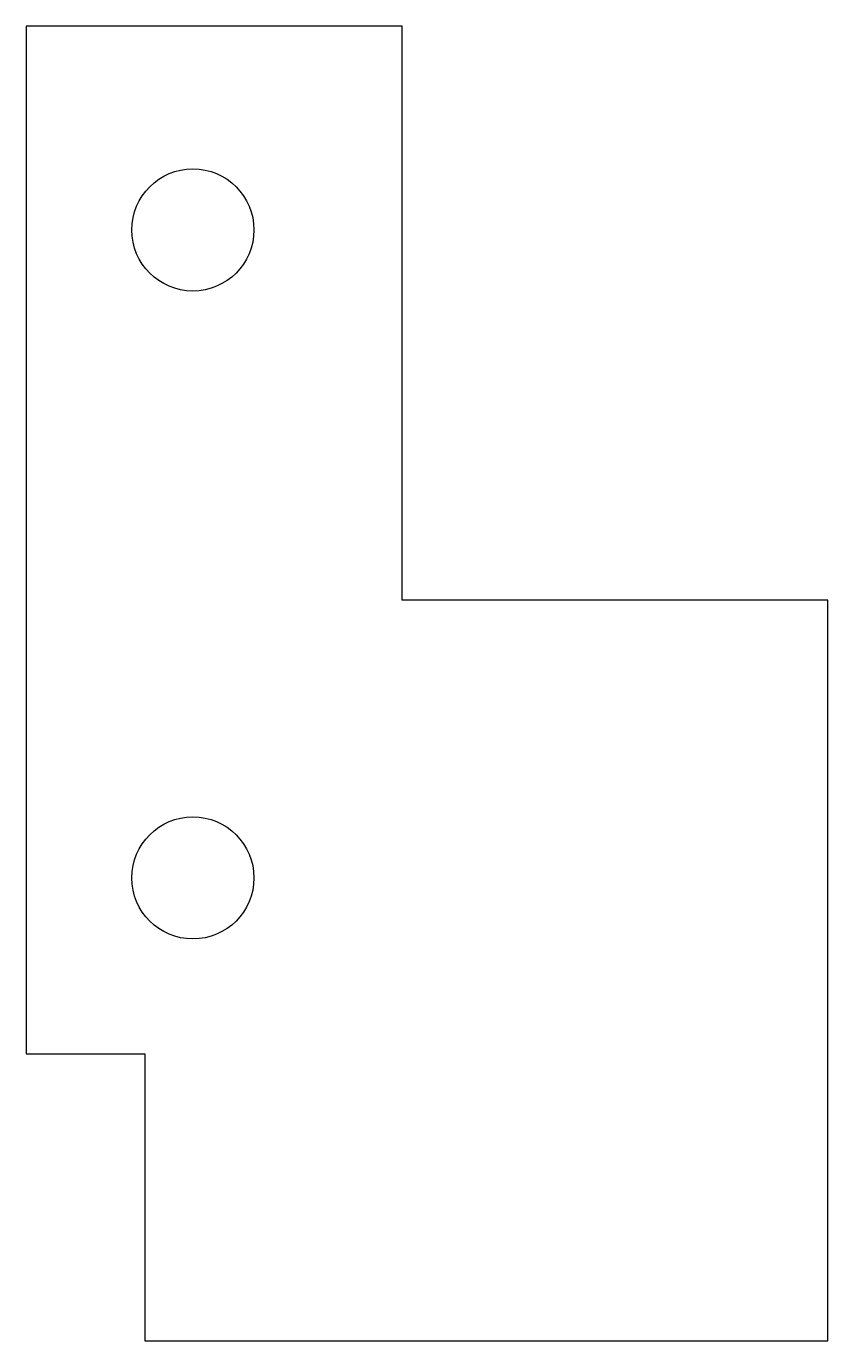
# Model space of a CAD drawing. Header units: millimetres. Extents: x 0 to 43.3, y 0 to 71.
import ezdxf

# ---------------------------------------------------------------- set-up
doc = ezdxf.new("R2010")
doc.units = ezdxf.units.MM
doc.layers.add('CLEARANCE_D6p6_THROUGH', color=1, linetype='Continuous')
doc.layers.add('FINISHED_BASE_OUTLINE', color=7, linetype='Continuous')

msp = doc.modelspace()

# ---------------------------------------------------------------- linework, layer by layer
at = {"layer": 'CLEARANCE_D6p6_THROUGH'}
for centre in [(9, 60), (9, 25)]:
    msp.add_circle(centre, 3.3, dxfattribs=at)
at = {"layer": 'FINISHED_BASE_OUTLINE'}
msp.add_lwpolyline([(6.4, 0), (43.3, 0), (43.3, 40), (20.3, 40), (20.3, 71), (0, 71), (0, 15.5), (6.4, 15.5)], close=True, dxfattribs=at)

doc.saveas('drawing.dxf')
